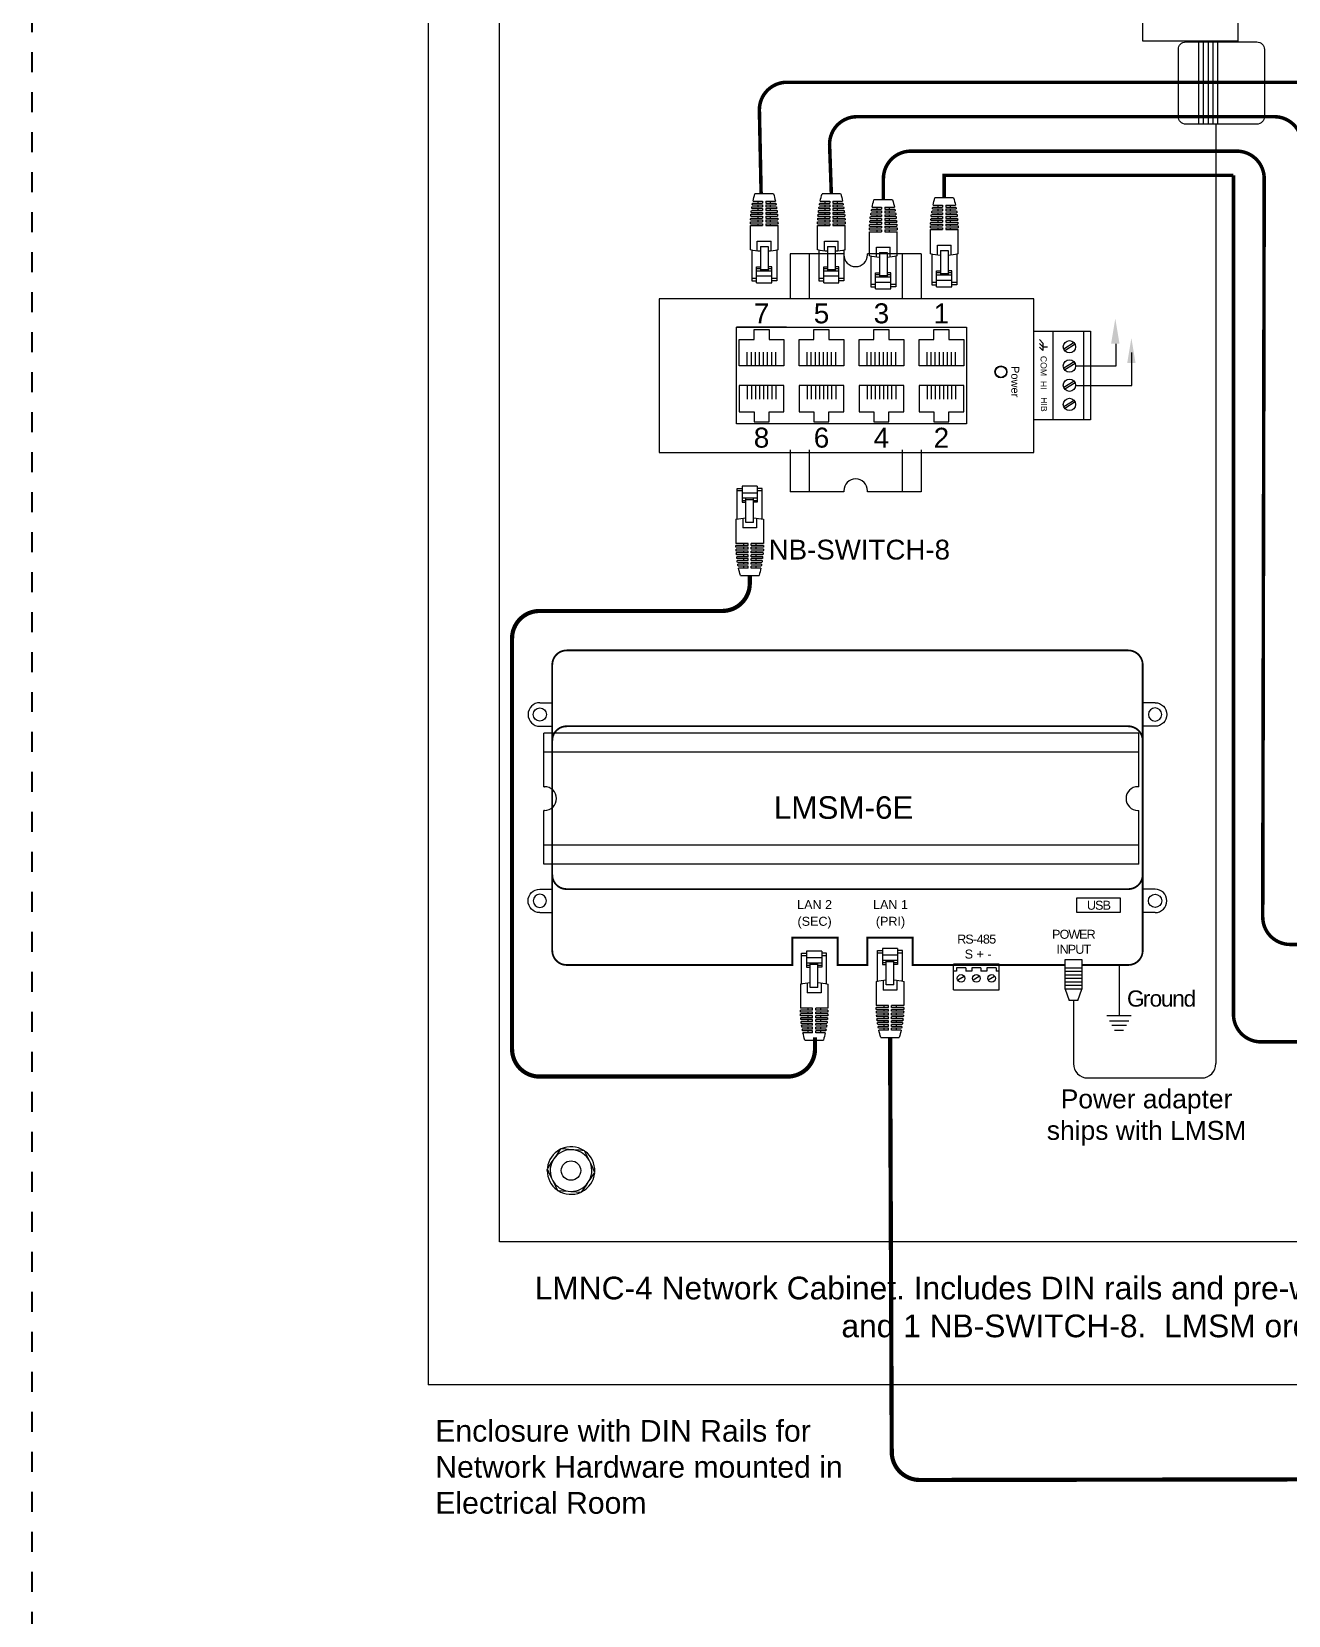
# Model space of a CAD drawing. Header units: inches. Extents: x -60 to 2005, y -577 to 104.
# Drawn here: x 688.56 to 704.28, y -146.76 to -126.96 of the extents above; entities that cross this region are included whole.
import ezdxf

# ---------------------------------------------------------------- set-up
doc = ezdxf.new("R2010")
doc.units = ezdxf.units.IN
doc.header["$MEASUREMENT"] = 0
doc.linetypes.add('Demo', pattern=[0.5, 0.25, -0.25])
doc.linetypes.add('SLD-Solid', pattern=[0])
doc.layers.get('0').update_dxf_attribs({"lineweight": 5})
doc.layers.add('PS Borders', color=40, linetype='Demo', lineweight=5, plot=False)
for name, color, linetype, lineweight in [('WATTSTOPPER', 160, 'Continuous', 5), ('WS_DETAIL', 7, 'Continuous', 5), ('WS_LowVoltage', 6, 'Continuous', 5)]:
    doc.layers.add(name, color=color, linetype=linetype, lineweight=lineweight)
doc.styles.add('ARIAL', font='arial.ttf')

# ---------------------------------------------------------------- blocks, each defined once
blk = doc.blocks.new('NB-SWITCH-8-Horz')
at = {"color": 7, "linetype": 'SLD-Solid', "lineweight": 15}
for p, q in [((0, 15.36557478094733), (0, 0)), ((37.47701385723303, 15.36557478094733), (0, 15.36557478094733)), ((37.47701385723303, 0), (37.47701385723303, 15.36557478094733)), ((12.74218473937253, 12.51732209010776), (7.716519488538324, 12.51732209010776)), ((7.989724884501811, 8.672180359760315), (7.989724884501811, 11.29557092488937)), ((7.989724884501811, 11.29557092488937), (9.479437590876842, 11.29557092488937)), ((9.479437590876842, 11.29557092488937), (9.479437590876842, 12.30745062149878)), ((9.479437590876842, 12.30745062149878), (10.97851831269054, 12.30745062149878)), ((10.97851831269054, 12.30745062149878), (10.97851831269054, 11.29557092488937)), ((10.97851831269054, 11.29557092488937), (12.46822822679496, 11.29557092488937)), ((12.46822822679496, 11.29557092488937), (12.46822822679496, 8.672180359760315)), ((13.98604497953056, 8.672180359760315), (13.98604497953056, 11.29557092488937)), ((13.98604497953056, 11.29557092488937), (15.4757576859065, 11.29557092488937)), ((15.4757576859065, 11.29557092488937), (15.4757576859065, 12.30745062149878)), ((15.4757576859065, 12.30745062149878), (16.97483840771929, 12.30745062149878)), ((16.97483840771929, 12.30745062149878), (16.97483840771929, 11.29557092488937)), ((16.97483840771929, 11.29557092488937), (18.46454832182371, 11.29557092488937)), ((18.46454832182371, 11.29557092488937), (18.46454832182371, 8.672180359760315)), ((19.98236786683174, 8.672180359760315), (19.98236786683174, 11.29557092488937)), ((19.98236786683174, 11.29557092488937), (21.47208057320677, 11.29557092488937)), ((21.47208057320677, 11.29557092488937), (21.47208057320677, 12.30745062149878)), ((21.47208057320677, 12.30745062149878), (22.97116129502047, 12.30745062149878)), ((22.97116129502047, 12.30745062149878), (22.97116129502047, 11.29557092488937)), ((22.97116129502047, 11.29557092488937), (24.46087120912398, 11.29557092488937)), ((24.46087120912398, 11.29557092488937), (24.46087120912398, 8.672180359760315)), ((25.97869075408471, 8.672180359760315), (25.97869075408471, 11.29557092488937)), ((25.97869075408471, 11.29557092488937), (27.46840346046065, 11.29557092488937)), ((27.46840346046065, 11.29557092488937), (27.46840346046065, 12.30745062149878)), ((27.46840346046065, 12.30745062149878), (28.96748418227435, 12.30745062149878)), ((28.96748418227435, 12.30745062149878), (28.96748418227435, 11.29557092488937)), ((28.96748418227435, 11.29557092488937), (30.45719409637786, 11.29557092488937)), ((30.45719409637786, 11.29557092488937), (30.45719409637786, 8.672180359760315)), ((37.47701385723303, 3.279239340770346), (37.47701385723303, 12.08633544017721)), ((12.46822822679496, 8.672180359760315), (7.989724884501811, 8.672180359760315)), ((18.46454832182371, 8.672180359760315), (13.98604497953056, 8.672180359760315)), ((24.46087120912398, 8.672180359760315), (19.98236786683174, 8.672180359760315)), ((30.45719409637786, 8.672180359760315), (25.97869075408471, 8.672180359760315)), ((7.989724884501811, 6.693394421186777), (7.989724884501811, 4.070003856057947)), ((12.46822822679496, 6.693394421186777), (7.989724884501811, 6.693394421186777)), ((12.46822822679496, 4.070003856057947), (12.46822822679496, 6.693394421186777)), ((13.98604497953056, 6.693394421186777), (13.98604497953056, 4.070003856057947)), ((18.46454832182371, 6.693394421186777), (13.98604497953056, 6.693394421186777)), ((18.46454832182371, 4.070003856057947), (18.46454832182371, 6.693394421186777)), ((19.98236786683174, 6.693394421186777), (19.98236786683174, 4.070003856057947)), ((24.46087120912398, 6.693394421186777), (19.98236786683174, 6.693394421186777)), ((24.46087120912398, 4.070003856057947), (24.46087120912398, 6.693394421186777)), ((25.97869075408471, 6.693394421186777), (25.97869075408471, 4.070003856057947)), ((30.45719409637786, 6.693394421186777), (25.97869075408471, 6.693394421186777)), ((30.45719409637786, 4.070003856057947), (30.45719409637786, 6.693394421186777)), ((30.73115060895543, 7.682787390473659), (30.73115060895543, 2.848252690839554)), ((7.989724884501811, 4.070003856057947), (9.479437590876842, 4.070003856057947)), ((9.479437590876842, 4.070003856057947), (9.479437590876842, 3.058124159448535)), ((10.97851831269054, 3.058124159448535), (10.97851831269054, 4.070003856057947)), ((10.97851831269054, 4.070003856057947), (12.46822822679496, 4.070003856057947)), ((13.98604497953056, 4.070003856057947), (15.4757576859065, 4.070003856057947)), ((15.4757576859065, 4.070003856057947), (15.4757576859065, 3.058124159448535)), ((16.97483840771929, 3.058124159448535), (16.97483840771929, 4.070003856057947)), ((16.97483840771929, 4.070003856057947), (18.46454832182371, 4.070003856057947)), ((19.98236786683174, 4.070003856057947), (21.47208057320677, 4.070003856057947)), ((21.47208057320677, 4.070003856057947), (21.47208057320677, 3.058124159448535)), ((22.97116129502047, 3.058124159448535), (22.97116129502047, 4.070003856057947)), ((22.97116129502047, 4.070003856057947), (24.46087120912398, 4.070003856057947)), ((25.97869075408471, 4.070003856057947), (27.46840346046065, 4.070003856057947)), ((27.46840346046065, 4.070003856057947), (27.46840346046065, 3.058124159448535)), ((28.96748418227435, 3.058124159448535), (28.96748418227435, 4.070003856057947)), ((28.96748418227435, 4.070003856057947), (30.45719409637786, 4.070003856057947)), ((12.74218473937253, 2.848252690839554), (7.716519488538324, 2.848252690839554)), ((12.74218473937253, 2.848252690839554), (7.716519488538324, 2.848252690839554)), ((9.479437590876842, 3.058124159448535), (10.97851831269054, 3.058124159448535)), ((15.4757576859065, 3.058124159448535), (16.97483840771929, 3.058124159448535)), ((21.47208057320677, 3.058124159448535), (22.97116129502047, 3.058124159448535)), ((27.46840346046065, 3.058124159448535), (28.96748418227435, 3.058124159448535)), ((0, 0), (37.47701385723303, 0))]:
    blk.add_line(p, q, dxfattribs=at)
for p, q in [((37.47701385723303, 12.11521756696311), (43.14480369472221, 12.11521756696311)), ((38.35523226339592, 10.93999526487323), (38.01616146250217, 11.27906606576698)), ((39.35856227496333, 12.11521756696311), (39.35856227496333, 3.250357213984898)), ((42.44364783934907, 12.11521756696357), (42.44364783934907, 3.250357213984898)), ((43.14480369472221, 12.11521756696357), (43.14480369472221, 3.250357213984898)), ((8.80399821946412, 8.672180359760315), (8.80399821946412, 10.03975181677208)), ((9.211134886945729, 8.672180359760315), (9.211134886945729, 10.03975181677208)), ((9.618271554426428, 8.672180359760315), (9.618271554426428, 10.03975181677208)), ((10.02540822190804, 8.672180359760315), (10.02540822190804, 10.03975181677208)), ((10.43254488938874, 8.672180359760315), (10.43254488938874, 10.03975181677208)), ((10.83968155687035, 8.672180359760315), (10.83968155687035, 10.03975181677208)), ((11.24681822435105, 8.672180359760315), (11.24681822435105, 10.03975181677208)), ((11.65395489183265, 8.672180359760315), (11.65395489183265, 10.03975181677208)), ((14.80031831449287, 8.672180359760315), (14.80031831449287, 10.03975181677208)), ((15.20745498197448, 8.672180359760315), (15.20745498197448, 10.03975181677208)), ((15.61459164945518, 8.672180359760315), (15.61459164945518, 10.03975181677208)), ((16.02172831693679, 8.672180359760315), (16.02172831693679, 10.03975181677208)), ((16.42886498441749, 8.672180359760315), (16.42886498441749, 10.03975181677208)), ((16.8360016518991, 8.672180359760315), (16.8360016518991, 10.03975181677208)), ((17.2431383193798, 8.672180359760315), (17.2431383193798, 10.03975181677208)), ((17.6502749868614, 8.672180359760315), (17.6502749868614, 10.03975181677208)), ((20.79664120179405, 8.672180359760315), (20.79664120179405, 10.03975181677208)), ((21.20377786927565, 8.672180359760315), (21.20377786927565, 10.03975181677208)), ((21.61091453675635, 8.672180359760315), (21.61091453675635, 10.03975181677208)), ((22.01805120423796, 8.672180359760315), (22.01805120423796, 10.03975181677208)), ((22.42518787171866, 8.672180359760315), (22.42518787171866, 10.03975181677208)), ((22.83232453920027, 8.672180359760315), (22.83232453920027, 10.03975181677208)), ((23.23946120668097, 8.672180359760315), (23.23946120668097, 10.03975181677208)), ((23.64659787416258, 8.672180359760315), (23.64659787416258, 10.03975181677208)), ((26.79296408904702, 8.672180359760315), (26.79296408904702, 10.03975181677208)), ((27.20010075652863, 8.672180359760315), (27.20010075652863, 10.03975181677208)), ((27.60723742400933, 8.672180359760315), (27.60723742400933, 10.03975181677208)), ((28.01437409149094, 8.672180359760315), (28.01437409149094, 10.03975181677208)), ((28.42151075897164, 8.672180359760315), (28.42151075897164, 10.03975181677208)), ((28.82864742645324, 8.672180359760315), (28.82864742645324, 10.03975181677208)), ((29.23578409393394, 8.672180359760315), (29.23578409393394, 10.03975181677208)), ((29.64292076141555, 8.672180359760315), (29.64292076141555, 10.03975181677208)), ((38.35523226339592, 10.57046504343589), (38.01616146250217, 10.90953584432964)), ((38.35523226339592, 10.20093482199832), (38.01616146250217, 10.54000562289207)), ((38.35523226339592, 10.93999526487323), (38.35523226339592, 10.20093482199832)), ((38.35523226339592, 10.57046504343589), (38.81592207404537, 10.57046504343589)), ((41.48550615024669, 10.98133103927603), (40.45240801615819, 10.34359325212858)), ((41.58594534384974, 10.82808346275192), (40.55089911781761, 10.1771356919478)), ((41.48550615024669, 9.056212603968106), (40.45240801615819, 8.418474816821117)), ((41.58594534384974, 8.902965027443997), (40.55089911781761, 8.252017256640102)), ((8.80399821946412, 6.693394421187003), (8.803998219464118, 5.32582296417524)), ((9.211134886945729, 6.693394421187003), (9.211134886945727, 5.32582296417524)), ((9.618271554426428, 6.693394421187003), (9.618271554426427, 5.32582296417524)), ((10.02540822190804, 6.693394421187003), (10.02540822190804, 5.32582296417524)), ((10.43254488938874, 6.693394421187003), (10.43254488938874, 5.32582296417524)), ((10.83968155687035, 6.693394421187003), (10.83968155687034, 5.32582296417524)), ((11.24681822435105, 6.693394421187003), (11.24681822435104, 5.32582296417524)), ((11.65395489183265, 6.693394421187003), (11.65395489183265, 5.32582296417524)), ((14.80031831449287, 6.693394421187001), (14.80031831449287, 5.325822964175238)), ((15.20745498197448, 6.693394421187001), (15.20745498197448, 5.325822964175238)), ((15.61459164945518, 6.693394421187001), (15.61459164945518, 5.325822964175238)), ((16.02172831693679, 6.693394421187), (16.02172831693679, 5.325822964175236)), ((16.42886498441749, 6.693394421187), (16.42886498441749, 5.325822964175236)), ((16.8360016518991, 6.693394421187), (16.8360016518991, 5.325822964175236)), ((17.2431383193798, 6.693394421187), (17.2431383193798, 5.325822964175236)), ((17.6502749868614, 6.693394421187), (17.6502749868614, 5.325822964175236)), ((20.79664120179405, 6.693394421186998), (20.79664120179405, 5.325822964175234)), ((21.20377786927565, 6.693394421186998), (21.20377786927565, 5.325822964175234)), ((21.61091453675635, 6.693394421186998), (21.61091453675635, 5.325822964175234)), ((22.01805120423796, 6.693394421186998), (22.01805120423796, 5.325822964175234)), ((22.42518787171866, 6.693394421186998), (22.42518787171866, 5.325822964175234)), ((22.83232453920027, 6.693394421186998), (22.83232453920027, 5.325822964175234)), ((23.23946120668097, 6.693394421186996), (23.23946120668097, 5.325822964175233)), ((23.64659787416258, 6.693394421186996), (23.64659787416258, 5.325822964175233)), ((26.79296408904702, 6.693394421186994), (26.79296408904702, 5.325822964175231)), ((27.20010075652863, 6.693394421186994), (27.20010075652863, 5.325822964175231)), ((27.60723742400933, 6.693394421186994), (27.60723742400933, 5.325822964175231)), ((28.01437409149094, 6.693394421186994), (28.01437409149094, 5.325822964175231)), ((28.42151075897164, 6.693394421186994), (28.42151075897164, 5.325822964175231)), ((28.82864742645324, 6.693394421186994), (28.82864742645324, 5.325822964175231)), ((29.23578409393394, 6.693394421186994), (29.23578409393394, 5.325822964175231)), ((29.64292076141555, 6.693394421186994), (29.64292076141555, 5.325822964175231)), ((41.48550615024669, 7.131094168660638), (40.45240801615819, 6.493356381513422)), ((41.58594534384974, 6.977846592136302), (40.55089911781761, 6.326898821332634)), ((41.48550615024669, 5.205975733352943), (40.45240801615819, 4.568237946205954)), ((41.58594534384974, 5.052728156828834), (40.55089911781761, 4.401780386025166)), ((37.47701385723303, 3.279239340770346), (43.14480369472221, 3.279239340770346))]:
    blk.add_line(p, q)
blk.add_lwpolyline([(7.716519488538324, 12.51732209010776), (30.73115060895543, 12.51732209010776), (30.73115060895543, 2.848252690839554), (7.716519488538324, 2.848252690839555)], close=True)
for centre in [(41.02574745624406, 10.57046504343589), (41.02574745624406, 8.645346608128193), (41.02574745624406, 6.720228172820498), (41.02574745624406, 4.79510973751303)]:
    blk.add_circle(centre, 0.6165946182449321)
for radius in [0.5996321904419217, 0.5527859255636302]:
    blk.add_circle((34.17903688372644, 8.057556077315894), radius, dxfattribs=at)
at = {"attachment_point": 5, "style": 'ARIAL'}
for s, width, insert, char_height in [('7', 1.060927694406548, (10.22935211395544, 13.89839206847742), 2), ('5', 1.060927694406548, (16.22567220898464, 13.89839206847742), 2), ('3', 1.060927694406548, (22.22199509628536, 13.89839206847742), 2), ('1', 1.060927694406548, (28.21831798353878, 13.89839206847742), 2), ('8', 1.060927694406548, (10.22935211395544, 1.467182712469899), 2), ('6', 1.060927694406548, (16.22567220898463, 1.467182712469899), 2), ('4', 1.060927694406548, (22.22199509628535, 1.467182712469892), 2), ('2', 1.060927694406548, (28.21831798353878, 1.467182712469892), 2), ('NB-SWITCH-8', 11.7812551159618, (20.00956435967144, -9.734554067307034), 1.980999992593341)]:
    blk.add_mtext_dynamic_manual_height_columns(s, width=width, gutter_width=1, heights=[0], dxfattribs=dict(at, insert=insert, char_height=char_height))
at = {"rotation": 270, "style": 'ARIAL'}
for s, width, heights, insert, char_height, attachment_point in [('COM', 1.977174283765348, [0], (38.44109027311606, 8.645346608128193), 0.6190624976854191, 5), ('\\pi-2.1321;Power', 0.9353333333333332, [0], (36.0044614097369, 6.513402174356543), 0.7923999970373364, 1), ('HI', 1.516321964529332, [0.8272851296043657], (38.44109027311606, 6.720228172820498), 0.6190624976854191, 5), ('HIB', 1.516321964529332, [0.8272851296043657], (38.48402088863895, 4.79510973751303), 0.6190624976854191, 5)]:
    blk.add_mtext_dynamic_manual_height_columns(s, width=width, gutter_width=1, heights=heights, dxfattribs=dict(at, insert=insert, char_height=char_height, attachment_point=attachment_point))
blk = doc.blocks.new('*U243')
at = {"color": 7, "linetype": 'SLD-Solid', "lineweight": 15}
for p, q in [((-76.15328726580492, 190.383226541267), (-76.15328726580492, -1.591615728102624e-12)), ((-69.01391571204158, 14.27874310752554), (-69.01391571204158, 176.1044834337868)), ((-4.683634609073579, 134.3831261327607), (-4.683634609073579, 136.1917674103872)), ((4.835526299184039, 136.1917674103872), (4.835526299184039, 134.3831261327607)), ((-4.112485136045962, 134.3831261327607), (-4.683634609073579, 134.3831261327607)), ((4.264376826156422, 134.3831261327607), (-4.112485136045962, 134.3831261327607)), ((4.835526299184039, 134.3831261327607), (4.264376826156422, 134.3831261327607)), ((-39.96167821444078, 113.0876361410942), (-39.96167821444078, 108.6060789154287)), ((-34.59309612981315, 113.0876361410942), (-39.96167821444078, 113.0876361410942)), ((-38.05045507345358, 113.0876361410942), (-38.05045507345358, 108.6060789154287)), ((-34.59309612981315, 113.0876361410942), (-34.59309612981315, 113.0126822446171)), ((-26.84472538879572, 113.0876361410942), (-32.21330747342154, 113.0876361410942)), ((-32.21330747342154, 113.0126822446171), (-32.21330747342154, 113.0876361410942)), ((-28.75594852973563, 113.0876361410942), (-28.75594852973563, 108.6060789154287)), ((-26.84472538879572, 113.0876361410942), (-26.84472538879572, 108.6060789154287)), ((-39.96167821444078, 93.50589735357994), (-39.96167821444078, 89.28973352151525)), ((-38.05045507345358, 93.50589735357994), (-38.05045507345358, 89.28973352151525)), ((-28.75594852973563, 93.50589735357994), (-28.75594852973563, 89.28973352151525)), ((-26.84472538879572, 93.50589735357994), (-26.84472538879572, 89.28973352151525)), ((-39.96167821444078, 93.24050413448117), (-39.96167821444078, 89.28973352151525)), ((-38.05045507345358, 93.24050413448117), (-38.05045507345358, 89.28973352151525)), ((-28.75594852973563, 93.2405041344814), (-28.75594852973563, 89.28973352151525)), ((-26.84472538879572, 93.2405041344814), (-26.84472538879572, 89.28973352151525)), ((-34.59309612981315, 89.28973352151525), (-39.96167821444078, 89.28973352151525)), ((-34.59309612981315, 89.40516254999716), (-34.59309612981315, 89.28973352151525)), ((-32.21330747342154, 89.28973352151525), (-32.21330747342154, 89.40516254999716)), ((-26.84472538879572, 89.28973352151525), (-32.21330747342154, 89.28973352151525)), ((-5.095605653554685, 65.1795828006891), (-64.59036394768964, 65.1795828006891)), ((-64.59036394768964, 59.81099792383702), (-64.59036394768964, 65.17958000846397)), ((-5.095605653554685, 64.23740895732044), (-5.095605653554685, 65.1795828006891)), ((-5.095605653554685, 59.81099792383702), (-5.095605653554685, 65.17958000846397)), ((-5.095605653554685, 63.26835965974874), (-5.095605653554685, 64.23740895732044)), ((-5.095605653554685, 63.26835965974874), (-64.59036394768964, 63.26835965974874)), ((-5.095605653554685, 62.71434276523564), (-5.095605653554685, 63.26835965974874)), ((-64.59036394768964, 59.81099792383702), (-64.51541005121226, 59.81099792383702)), ((-5.095605653554685, 59.81099792383702), (-5.170559550032067, 59.81099792383702)), ((-64.59036394768964, 52.06262718281891), (-64.59036394768964, 57.43120926744609)), ((-64.51541005121226, 57.43120926744609), (-64.59036394768964, 57.43120926744609)), ((-5.170559550032067, 57.43120926744609), (-5.095605653554685, 57.43120926744609)), ((-5.095605653554685, 52.06262718281891), (-5.095605653554685, 57.43120926744609)), ((-5.095605653554685, 53.97385032375928), (-64.59036394768964, 53.97385032375928)), ((-5.095605653554685, 53.97385032375928), (-5.095605653554685, 54.52786442604747)), ((-5.095605653554685, 53.00480102623442), (-5.095605653554685, 53.97385032375928)), ((-5.095605653554685, 52.06262718281891), (-5.095605653554685, 53.00480102623442)), ((-5.095605653554685, 52.06262718281891), (-64.59036394768964, 52.06262718281891)), ((-61.57979372291493, 23.48187031485827), (-61.85873999512705, 23.50275079754761)), ((-59.937886366763, 22.18967614104872), (-60.05861788747325, 22.4420122233148)), ((-64.25433839921197, 21.4181146612425), (-64.25133951738871, 21.53755057565172)), ((-63.81120753438199, 20.64655318148311), (-63.69047601367174, 20.39421709916996)), ((-62.16930017818277, 19.35436459216976), (-61.89035390597064, 19.33347852493739)), ((69.01391571204158, 14.27874310752554), (-69.01391571204158, 14.27874310752554)), ((76.15328726580492, -1.591615728102624e-12), (-76.15328726580492, 1.591615728102624e-12))]:
    blk.add_line(p, q, dxfattribs=at)
at = {"color": 7, "linetype": 'SLD-Solid', "lineweight": 15, "flags": 128}
for points in [[(-63.59556168249901, 22.59458103528709), (-63.78287173083618, 22.32056588533328), (-64.27070659790343, 21.60693252730539)], [(-62.92041118255247, 23.58222954322173), (-63.091001208129, 23.33268571594317), (-63.34007593658635, 22.9683243639663), (-63.59556168249901, 22.59458103528709)], [(-61.85873999512705, 23.50275079754761), (-62.39086561062095, 23.54259069157729), (-62.92041118255247, 23.58222954322173)], [(-60.51811695099377, 23.40239156918392), (-61.03973251879734, 23.44143846275892), (-61.57979372291493, 23.48187031485827)], [(-60.05861788747325, 22.4420122233148), (-60.28892866247907, 22.92336905882917), (-60.51811695099377, 23.40239156918392)], [(-59.47838730319609, 21.2293023796758), (-59.70414670263426, 21.70114879474318), (-59.937886366763, 22.18967614104872)], [(-64.27070659790343, 21.60693252730539), (-64.04494719851073, 21.13508611223847), (-63.81120753438199, 20.64655318148311)], [(-60.15353221864598, 20.24164828724474), (-59.90125198148462, 20.6107006275729), (-59.64897174427597, 20.97975855239724), (-59.47838730319609, 21.2293023796758)], [(-63.69047601367174, 20.39421709916996), (-63.46016523861954, 19.91286584819886), (-63.23097136560818, 19.43384333784411)], [(-63.23097136560818, 19.43384333784411), (-62.70936138234765, 19.39479085972607), (-62.16930017818277, 19.35436459216976)], [(-61.89035390597064, 19.33347852493739), (-61.35822829047675, 19.29364421545074), (-60.82868271859252, 19.25399977926304)], [(-60.82868271859252, 19.25399977926304), (-60.34084226702953, 19.96763872183442), (-60.15353221864598, 20.24164828724474)]]:
    blk.add_lwpolyline(points, dxfattribs=at)
at = {"color": 7, "linetype": 'SLD-Solid', "lineweight": 15}
blk.add_circle((-61.87454665124869, 21.41811534032581), 0.9709544243730777, dxfattribs=at)
for centre, radius, start, end in [((-33.40320165812818, 113.0126819705665), 1.189895127908171, 180, 0), ((-33.40320165812818, 89.40516263286827), 1.189895127908171, 0, 180), ((-64.5154097771615, 58.62110345215137), 1.189895127908171, 270, 90), ((-5.170559824082829, 58.62110345215137), 1.189895127908171, 90, 270), ((-61.87454665124869, 21.41811534032581), 2.379790255816337, 57.35561865742348, 114.2505009443673), ((-61.87454665124869, 21.41811534032581), 2.379790255816335, 117.9069669166068, 173.3419977083929), ((-61.87454665124869, 21.41811534032581), 2.084696264095133, 145.6439301386904, 201.7222840759048), ((-61.87454665124869, 21.41811534032581), 2.084696264095133, 89.5655762015962, 145.6439301386904), ((-61.87454665124869, 21.41811534032581), 2.084696264095132, 29.41611708689492, 81.87174319059355), ((-61.87454665124869, 21.41811534032581), 2.379790255816323, 357.4795308965033, 53.48601328100908), ((-61.87454665124869, 21.41811534032581), 2.084696264095124, 325.6439301386903, 21.72228407590473), ((-61.87454665124869, 21.41811534032581), 2.379790255816333, 180, 234.3722309897225), ((-61.87454665124869, 21.41811534032581), 2.379790255816326, 297.5976651353095, 354.1111665370927), ((-61.87454665124869, 21.41811534032581), 2.084696264095131, 209.416117086895, 261.8717431905936), ((-61.87454665124869, 21.41811534032581), 2.37979025581633, 237.5484049351009, 293.6201484141047), ((-61.87454665124869, 21.41811534032581), 2.084696264095132, 269.5655762015962, 325.6439301386903)]:
    blk.add_arc(centre, radius, start, end, dxfattribs=at)
blk.add_blockref('NB-SWITCH-8-Horz', (-53.04664695558949, 93.24050413448116))
at = {"insert": (0, 10.80400586548842), "char_height": 2.271580018588998, "width": 131.8806916708008, "attachment_point": 2, "style": 'ARIAL'}
blk.add_mtext('LMNC-4 Network Cabinet. Includes DIN rails and pre-wired Power Supply to 4 NB-ROUTERs and 1 NB-SWITCH-8.  LMSM ordered separately.', dxfattribs=at)
blk = doc.blocks.new('A$C756910A1')
at = {"layer": 'WS_DETAIL'}
for p, q in [((0.1502355164945186, 6.597127019628033), (0.1502355164945186, 10.17284573411285)), ((0.1502355164945186, 10.17284573411285), (0.725468666911155, 10.17284573411285)), ((0.725468666911155, 9.924815362676668), (0.1502355164945186, 9.924815362676668)), ((0.725468666911155, 10.42537585766053), (0.725468666911155, 8.556956961277706)), ((0.725468666911155, 10.42537585766053), (2.506894660563006, 10.42537585766053)), ((2.506894660563063, 9.659063592378288), (0.7254686669112118, 9.659063592378288)), ((2.506894660563006, 10.42537585766053), (2.506894660563177, 8.556956961277706)), ((3.082127810979699, 10.17284573411285), (2.506894660563063, 10.17284573411285)), ((3.082127810979699, 9.924815362676668), (2.506894660563063, 9.924815362676668)), ((3.082127810979927, 6.597127019628033), (3.082127810979699, 10.17284573411285)), ((2.50689466056312, 9.057957948058288), (0.7254686669112118, 9.057957948058288)), ((0.7254686669112118, 8.735258730937062), (1.168555581693539, 8.735258730937062)), ((0.725468666911155, 8.556956961277706), (1.168555581693596, 8.556956961277706)), ((1.168555581693596, 6.169918262987323), (1.168555581693539, 9.057957948058288)), ((1.168555581693596, 8.848221287137449), (2.063807745780679, 8.848221287137449)), ((2.063807745780906, 6.169918262987323), (2.063807745780679, 9.057957948058288)), ((2.063807745780679, 8.735258730937062), (2.50689466056312, 8.735258730937062)), ((2.506894660563177, 8.556956961277706), (2.063807745780736, 8.556956961277706)), ((-6.402811436601041e-08, 6.564808555890693), (-6.402811436601041e-08, 3.726134365787232)), ((0.8080907998544546, 6.700560145413647), (0.8080907998544546, 5.545980966034392)), ((1.168555581693539, 6.169918262987323), (2.063807745780906, 6.169918262987323)), ((2.42427252761965, 6.700560145413647), (2.424272527619593, 5.545980966034392)), ((3.232363391502219, 6.564808555890693), (3.232363391502219, 3.726134365787232)), ((-6.402811436601041e-08, 3.726134365787232), (1.427763863659294, 3.726134365787232)), ((0.8080907998544546, 5.545980966034392), (2.424272527619593, 5.545980966034392)), ((0.8902139495456538, 3.726134365787232), (0.8902139495456538, 3.50558276794095)), ((1.427763863659294, 3.50558276794095), (1.427763863659237, 3.726134365787232)), ((1.804599463815038, 3.726134365787232), (3.232363391502219, 3.726134365787232)), ((1.804599463814753, 3.50558276794095), (1.804599463814753, 3.726134365787232)), ((2.34214937792845, 3.726134365787232), (2.34214937792845, 3.50558276794095)), ((0.001803363048139772, 3.50558276794095), (1.427763863659294, 3.50558276794095)), ((0.007215091914673621, 3.285031170094669), (1.427763863659294, 3.285031170094669)), ((0.01623947130153169, 3.064479572248388), (1.427763863659294, 3.064479572248388)), ((0.02888376853442765, 2.843927974402106), (1.427763863659294, 2.843927974402106)), ((0.04515819889135742, 2.623376376555825), (1.427763863659294, 2.623376376555825)), ((0.06507596708863161, 2.402824778709544), (1.427763863659294, 2.402824778709544)), ((0.08865332129224157, 2.182273180863262), (1.427763863659294, 2.182273180863433)), ((0.1159096201752448, 1.961721583016981), (1.427763863659294, 1.961721583017152)), ((0.8902139495456538, 3.285031170094669), (0.8902139495456538, 3.064479572248388)), ((0.8902139495456538, 2.843927974402106), (0.8902139495456538, 2.623376376555825)), ((0.8902139495457106, 2.402824778709544), (0.8902139495457106, 2.182273180863262)), ((0.8902139495457106, 1.961721583017152), (0.8902139495457106, 1.74116998517087)), ((1.427763863659294, 3.064479572248388), (1.427763863659294, 3.285031170094669)), ((1.427763863659294, 2.623376376555825), (1.427763863659294, 2.843927974402106)), ((1.427763863659294, 2.182273180863262), (1.427763863659294, 2.402824778709544)), ((1.427763863659237, 1.74116998517087), (1.427763863659294, 1.961721583017152)), ((1.804599463814981, 3.50558276794095), (3.230559964426021, 3.50558276794095)), ((1.804599463814981, 3.285031170094669), (3.225148235559374, 3.285031170094669)), ((1.804599463814753, 3.064479572248388), (1.804599463814753, 3.285031170094669)), ((1.804599463814981, 3.064479572248388), (3.216123856172572, 3.064479572248388)), ((1.804599463814981, 2.843927974402106), (3.203479558939677, 2.843927974402106)), ((1.804599463814753, 2.623376376555825), (1.804599463814753, 2.843927974402106)), ((1.804599463814924, 2.623376376555825), (3.187205128582747, 2.623376376555825)), ((1.804599463814867, 2.402824778709544), (3.167287360385473, 2.402824778709544)), ((1.804599463814753, 2.182273180863262), (1.804599463814753, 2.402824778709544)), ((1.804599463814867, 2.182273180863433), (3.143710006181806, 2.182273180863433)), ((1.804599463814867, 1.961721583017152), (3.116453707298803, 1.961721583017152)), ((1.804599463814753, 1.74116998517087), (1.804599463814753, 1.961721583017152)), ((2.34214937792845, 3.285031170094669), (2.34214937792845, 3.064479572248388)), ((2.34214937792845, 2.843927974402106), (2.34214937792845, 2.623376376555825)), ((2.34214937792845, 2.402824778709544), (2.34214937792845, 2.182273180863433)), ((2.34214937792845, 1.961721583017152), (2.34214937792845, 1.74116998517087)), ((0.1468674136732773, 1.74116998517087), (1.427763863659294, 1.74116998517087)), ((0.1815525382387762, 1.520618387324589), (1.427763863659294, 1.520618387324589)), ((0.2199942275513251, 1.300066789478308), (1.427763863659237, 1.300066789478308)), ((0.2622252398203102, 1.079515191632026), (1.427763863659294, 1.079515191632026)), ((0.3082820030148525, 0.8589635937857452), (1.427763863659294, 0.8589635937857452)), ((0.8902139495457106, 1.520618387324589), (0.8902139495457106, 1.300066789478308)), ((0.8902139495457106, 1.079515191632026), (0.8902139495457106, 0.8589635937857452)), ((1.427763863659294, 1.300066789478308), (1.427763863659237, 1.520618387324589)), ((1.427763863659294, 0.8589635937857452), (1.427763863659294, 1.079515191632026)), ((1.80459946381481, 1.74116998517087), (3.085495913800827, 1.74116998517087)), ((1.80459946381481, 1.520618387324589), (3.050810789235328, 1.520618387324589)), ((1.804599463814753, 1.300066789478308), (1.804599463814753, 1.520618387324589)), ((1.804599463814753, 1.300066789478308), (3.012369099922722, 1.300066789478308)), ((1.804599463814753, 1.079515191632026), (2.970138087653794, 1.079515191632026)), ((1.804599463814753, 0.8589635937857452), (1.804599463814753, 1.079515191632026)), ((1.804599463814753, 0.8589635937857452), (2.924081324459308, 0.8589635937857452)), ((2.34214937792845, 1.520618387324589), (2.342149377928394, 1.300066789478308)), ((2.34214937792845, 1.079515191632026), (2.342149377928394, 0.8589635937857452)), ((2.691792117421215, -1.891327769953932e-07), (0.524929496546207, -1.891327769953932e-07))]:
    blk.add_line(p, q, dxfattribs=at)
for centre, radius, start, end in [((1.61618166373708, -0.5828206012761257), 7.328072457716479, 93.50202068223433, 102.7411415662108), ((1.61618166373708, -0.5828206012761257), 7.328072457716479, 77.25885843378917, 86.49797931776406), ((13.48717119514313, 3.726134365787232), 13.48717125917128, 180.9369821694481, 181.8742150375743), ((13.48717119514313, 3.726134365787232), 13.48717125917128, 182.8119499073921, 183.7504392946456), ((13.48717119514313, 3.726134365787232), 13.48717125917128, 184.6899375443662, 185.6307014597895), ((13.48717119514313, 3.726134365787232), 13.48717125917128, 186.5729909480418, 187.5170696871769), ((-10.25480786766903, 3.726134365787232), 13.48717125917128, 352.4829303128231, 353.4270090519582), ((-10.25480786766903, 3.726134365787232), 13.48717125917128, 354.3692985402105, 355.3100624556338), ((-10.25480786766903, 3.726134365787232), 13.48717125917128, 356.2495607053528, 357.1880500926079), ((-10.25480786766903, 3.726134365787232), 13.48717125917128, 358.1257849624257, 359.0630178305502), ((13.48717119514313, 3.726134365787232), 13.48717125917128, 188.4632058194769, 189.4116726762505), ((13.48717119514313, 3.726134365787232), 13.48717125917128, 190.3627495398733, 191.316722449262), ((13.48717119514313, 3.726134365787232), 13.48717125917128, 192.2738850556991, 196.037861357714), ((-10.25480786766903, 3.726134365787232), 13.48717125917128, 343.9621386422843, 347.7261149443008), ((-10.25480786766903, 3.726134365787232), 13.48717125917128, 348.683277550738, 349.6372504601267), ((-10.25480786766903, 3.726134365787232), 13.48717125917128, 350.5883273237479, 351.5367941805232)]:
    blk.add_arc(centre, radius, start, end, dxfattribs=at)
blk = doc.blocks.new('A$C6FC61A6A')
for p, q in [((1.291248405530951, 2.45035629230324), (0, 2.45035629230324)), ((1.291248405530951, 0), (0, 0))]:
    blk.add_line(p, q)
blk.add_circle((1.291248405530951, 1.22517814615162), 0.6914135041754434)
blk.add_arc((1.291248405530951, 1.22517814615162), 1.22517814615162, 270, 90)

msp = doc.modelspace()

# ---------------------------------------------------------------- linework, layer by layer
for p, q in [((703.1579793689116, -128.1142443166842), (703.1579793689116, -127.0865356158248)), ((703.2173071236002, -128.1142443166842), (703.2173071236002, -127.0865356158248)), ((703.2766348782889, -128.1142443166842), (703.2766348782889, -127.0865356158248)), ((703.3359626329775, -128.1142443166842), (703.3359626329775, -127.0865356158248)), ((703.3952903876661, -128.1142443166842), (703.3952903876661, -127.0865356158248)), ((703.3710170505905, -128.1164585336957), (703.3710170505905, -139.8584556668875)), ((700.6612665083877, -138.6150369977116), (700.0898091845688, -138.6150369977117)), ((700.0898091845689, -138.9380246356109), (700.0898091845688, -138.6150369977117)), ((700.1276402465287, -138.704761904877), (700.0898091845688, -138.704761904877)), ((700.1276402465287, -138.6596385596648), (700.1276402465287, -138.704761904877)), ((700.2424638972152, -138.6596385596648), (700.1276402465287, -138.6596385596648)), ((700.2217717984497, -138.7714466394414), (700.1435886181476, -138.8170261118703)), ((700.2424638972152, -138.6596385596648), (700.2424638972152, -138.704761904877)), ((700.3181260211351, -138.704761904877), (700.2424638972152, -138.704761904877)), ((700.318126021135, -138.6596385596648), (700.3181260211351, -138.704761904877)), ((700.4329496718215, -138.6596385596648), (700.318126021135, -138.6596385596648)), ((700.412257573056, -138.7714466394414), (700.3340743927539, -138.8170261118703)), ((700.4329496718215, -138.6596385596648), (700.4329496718215, -138.7047619048769)), ((700.5086117957413, -138.7047619048769), (700.4329496718215, -138.7047619048769)), ((700.5086117957412, -138.6596385596647), (700.5086117957413, -138.7047619048769)), ((700.6234354464278, -138.6596385596647), (700.5086117957412, -138.6596385596647)), ((700.6027433476622, -138.7714466394414), (700.5245601673603, -138.8170261118703)), ((700.6234354464278, -138.6596385596647), (700.6234354464278, -138.7047619048769)), ((700.6612665083876, -138.7047619048769), (700.6234354464278, -138.7047619048769)), ((700.6612665083876, -138.9380246356109), (700.6612665083877, -138.6150369977117)), ((701.6926776793656, -138.6658311470998), (701.485911323632, -138.6658311470998)), ((701.6926776793656, -138.7093223217769), (701.485911323632, -138.7093223217769)), ((701.6926776793656, -138.7528134964539), (701.485911323632, -138.7528134964539)), ((702.1598735311188, -138.6324595792925), (702.1598735311188, -139.2588610996202)), ((700.0898091845689, -138.9380246356109), (700.6612665083876, -138.9380246356108)), ((701.6926776793656, -138.7963046711309), (701.485911323632, -138.7963046711309)), ((701.6926776793656, -138.8397958458079), (701.485911323632, -138.8397958458079)), ((701.6926776793656, -138.8832870204849), (701.485911323632, -138.8832870204849)), ((701.485911323632, -138.9267781951619), (701.5348741107794, -139.0702936506917)), ((701.6437148922182, -139.0702936506917), (701.6926776793656, -138.9267781951619)), ((701.6437148922182, -139.0702936506917), (701.5348741107794, -139.0702936506917)), ((701.5892945014988, -139.0702936506917), (701.5892945014988, -139.8584556668875)), ((702.0066464192033, -139.2588610996202), (702.3131006430343, -139.2588610996202)), ((702.039694763531, -139.3229457625411), (702.2800522987066, -139.3229457625411)), ((702.0684474464657, -139.3787006280699), (702.2512996157719, -139.3787006280699)), ((702.1029969854216, -139.4426544817721), (702.216750076816, -139.4426544817721)), ((701.7692225014988, -140.0383836668875), (703.1881880805012, -140.0383836668875))]:
    msp.add_line(p, q)
msp.add_lwpolyline([(702.9009382303714, -128.0199636796571), (702.9009382303714, -127.1808162528519, -0.414213562373095), (702.9952188673985, -127.0865356158248), (703.8818640316576, -127.0865356158248, -0.414213562373095), (703.9761446686848, -127.1808162528519), (703.9761446686848, -128.0199636796571, -0.4142135623730966), (703.8818640316576, -128.1142443166842), (702.9952188673985, -128.1142443166842, -0.414213562373095)], format="xyb", close=True)
at = {"const_width": 0.022491}
for points in [[(698.1621964832935, -134.6930449675845), (695.2534262804711, -134.6930449675845, 0.414213562373095), (695.0734982804712, -134.8729729675845), (695.0734982804712, -138.4457457091471, 0.414213562373095), (695.2534262804711, -138.6256737091471), (696.9594226564755, -138.6256737091471)], [(701.6926776793656, -138.6256737091471), (702.2751855282136, -138.6256737091471, 0.414213562373095), (702.4551135282136, -138.4457457091471), (702.4551135282136, -134.8729729675845, 0.414213562373095), (702.2751855282136, -134.6930449675845), (698.1621964832935, -134.6930449675845)], [(702.4551135282136, -135.8214008197324), (702.4551135282136, -135.8214008197324, 0.4142135623730951), (702.2751855282136, -135.6414728197325), (695.2534262804711, -135.6414728197325, 0.4142135623730951), (695.0734982804712, -135.8214008197324), (695.0734982804712, -135.8214008197324)], [(702.4551135282136, -137.4973178569991), (702.4551135282136, -137.4973178569991, -0.4142135623730951), (702.2751855282136, -137.6772458569991), (695.2534262804711, -137.6772458569991, -0.4142135623730951), (695.0734982804712, -137.4973178569991), (695.0734982804712, -137.4973178569991)]]:
    msp.add_lwpolyline(points, format="xyb", dxfattribs=at)
for points in [[(701.6328901524455, -137.7843786942879), (702.1734749643704, -137.7843786942879), (702.1734749643704, -137.9710460134508), (701.6328901524455, -137.9710460134508)], [(701.485911323632, -138.5589596313142), (701.6926776793656, -138.5589596313142), (701.6926776793656, -138.9267781951619), (701.485911323632, -138.9267781951619)]]:
    msp.add_lwpolyline(points, close=True)
for points in [[(696.9594226564755, -138.6256737091471), (698.0750994019438, -138.6256737091471), (698.0750994019438, -138.2842173211584), (698.641762036282, -138.2842173211584), (698.641762036282, -138.6256737091471), (699.0125994019438, -138.6256737091471), (699.0125994019438, -138.2842173211584), (699.5796322903235, -138.2842173211584), (699.5796322903235, -138.6256737091471), (700.6612665083877, -138.6256737091471)], [(700.6612665083877, -138.6256737091471), (701.485911323632, -138.6256737091471)]]:
    msp.add_lwpolyline(points, dxfattribs=at)
for centre in [(700.185052071872, -138.7942363756559), (700.3755378464783, -138.7942363756559), (700.5660236210846, -138.7942363756558)]:
    msp.add_circle(centre, 0.04762144365156814)
for centre, start, end in [((701.7692225014988, -139.8584556668875), 180, 270), ((703.1910890505904, -139.8584556668875), 270, 0)]:
    msp.add_arc(centre, 0.179928, start, end)
at = {"layer": 'PS Borders', "lineweight": -3}
msp.add_lwpolyline([(688.5648471135574, -180.1299759270873), (774.0024901626182, -180.1299759270873), (774.0024901626182, -115.2131630984471), (688.5648471135574, -115.2131630984471)], close=True, dxfattribs=at)
at = {"layer": 'WATTSTOPPER'}
for points, const_width in [([(697.6848379858938, -128.9845290037907), (697.6848379858938, -128.9845290037907), (697.6629811227153, -127.9340218938543, -0.414213562373095), (698.0067311227153, -127.5902718938543), (704.3873922025158, -127.5902718938543, -0.4142135623730951), (704.7311422025158, -127.9340218938543), (704.7311422025158, -135.9253380029178), (705.7500319557023, -135.9253380029178)], 0.04375), ([(705.7500319557023, -139.5872790086031), (703.9339873546769, -139.5872790086031, -0.4142135623730951), (703.5902373546769, -139.2435290086031), (703.5902373546769, -128.7543695845553)], 0.04375), ([(698.358430719113, -139.5321078510283), (698.358430719113, -139.6774335931783, -0.414213562373095), (698.014680719113, -140.0211835931783), (694.9146240001734, -140.0211835931783, -0.414213562373095), (694.5708740001734, -139.6774335931783), (694.5708740001734, -134.5438518573797, -0.414213562373095), (694.9146240001734, -134.2001018573797), (697.1992709417781, -134.2001018573797, 0.414213562373095), (697.5430209417781, -133.8563518573797), (697.5430209417781, -133.7548066786744)], 0.05247900000000044), ([(699.2969510438439, -139.5321078510283), (699.3179075812186, -144.7143498591504, 0.414213562373095), (699.6679075812186, -145.0643498591504), (714.6690900219, -145.0406147876951, 0.4142135623730878), (715.0128400219, -144.6968647876951), (715.0128400219, -144.748158739707)], 0.05247900000000044)]:
    msp.add_lwpolyline(points, format="xyb", dxfattribs=dict(at, const_width=const_width))
for points in [[(698.562444314234, -128.9845290037907, 0.04375, 0.04375, 0), (698.562444314234, -128.9845290037907, 0.04375, 0.04375, 0), (698.5405874510556, -128.3645505751053, 0.04375, 0.04375, -0.414213562373095), (698.8843374510556, -128.0208005751053, 0.04375, 0.04375, 0), (704.1007417348973, -128.0208005751053, 0.04375, 0.04375, -0.4142135623730951), (704.4444917348973, -128.3645505751053, 0.04375, 0.04375, 0), (704.4444917348973, -136.8075238827347, 0.04375, 0.04375, 0.4142135623730981), (704.7882417348973, -137.1512738827347, 0.04375, 0.04375, 0), (705.7500319557023, -137.1512738827347, 0, 0, 0)], [(699.2134852979616, -129.0605214420086, 0.04375, 0.04375, 0), (699.2134852979616, -129.0605214420086, 0.04375, 0.04375, 0), (699.2134852979616, -128.7950792563562, 0.04375, 0.04375, -0.414213562373095), (699.5572352979616, -128.4513292563562, 0.04375, 0.04375, 0), (703.630990335759, -128.4513292563562, 0.04375, 0.04375, -0.4155211802746862), (703.9747369131818, -128.796613208789, 0.04375, 0.04375, 0), (703.9560198126821, -138.0248292372331, 0.04375, 0.04375, 0.4148077461681773), (704.2997691056274, -138.3692764456689, 0.04375, 0.04375, 0), (705.7500319557023, -138.3692764456689, 0, 0, 0)]]:
    msp.add_lwpolyline(points, format="xyseb", dxfattribs=at)
at = {"layer": 'WATTSTOPPER', "const_width": 0.04375}
msp.add_lwpolyline([(699.9736811659405, -129.0351906292693), (699.9736811659405, -128.7543695845553), (703.5902373546768, -128.7543695845553)], dxfattribs=at)
at = {"layer": 'WS_LowVoltage'}
for p, q in [((702.1224308370081, -131.1364299882461), (702.1224308370081, -130.8584037972458)), ((702.3207970741494, -131.3793777977495), (702.3207970741494, -130.9697001568494)), ((701.6165968976771, -131.1374808866245), (702.1224308370081, -131.1364299882461)), ((701.6165968976771, -131.380428696128), (702.3207970741494, -131.3793777977495))]:
    msp.add_line(p, q, dxfattribs=at)
for points in [[(702.0601970356224, -130.8584037972458), (702.1126970356224, -130.5434037972458), (702.1651970356224, -130.8584037972458)], [(702.2613762812216, -131.1013516067493), (702.3138762812216, -130.7863516067492), (702.3663762812216, -131.1013516067493)]]:
    msp.add_solid(points, dxfattribs=at)

# ---------------------------------------------------------------- block references
for name, p, xscale, yscale, zscale in [('*U243', (703.0421350078147, -143.8732122294507), 0.125, 0.125, 0.125), ('A$C6FC61A6A', (695.0734982804712, -137.9714783995113), -0.1200774529958534, 0.1200774529958534, 0.1200774529958534), ('A$C6FC61A6A', (702.4551135282136, -137.9714783995113), 0.1200774529958534, 0.1200774529958534, 0.1200774529958534)]:
    msp.add_blockref(name, p, dxfattribs=dict(xscale=xscale, yscale=yscale, zscale=zscale))
at = {"yscale": 0.1200774529958534, "zscale": 0.1200774529958534, "rotation": 180}
for p, xscale in [((695.0734982804712, -135.3472402772203), 0.1200774529958534), ((702.4551135282136, -135.3472402772203), -0.1200774529958534)]:
    msp.add_blockref('A$C6FC61A6A', p, dxfattribs=dict(at, xscale=xscale))
at = {"layer": 'WS_DETAIL', "xscale": -0.1067910763001763, "yscale": 0.1067910763001763, "zscale": 0.1067910763001763, "rotation": 180}
for p in [(697.550991358732, -128.9845290239884), (698.3906857325771, -128.9845290239884), (699.0392690520093, -129.0605214622063), (699.8019225842838, -129.035190649467)]:
    msp.add_blockref('A$C756910A1', p, dxfattribs=at)
at = {"layer": 'WS_DETAIL', "xscale": -0.1067910763001763, "yscale": 0.1067910763001763, "zscale": 0.1067910763001763}
for p in [(697.7147795234349, -133.7548066584767), (698.5202220499104, -139.5652742340576), (699.4687096255008, -139.5321078308307)]:
    msp.add_blockref('A$C756910A1', p, dxfattribs=at)

# ---------------------------------------------------------------- texts
at = {"style": 'ARIAL'}
for s, insert, char_height, width, attachment_point in [('LMSM-6E', (698.7163584330528, -136.6593593383658), 0.28125, 5.121309765144417, 5), ('LAN 2', (698.3532934666383, -137.8148585893979), 0.112455, 3.715556852555652, 2), ('LAN 1', (699.3024723060845, -137.8148585893979), 0.112455, 3.715556852555652, 2), ('{\\T0.9;USB}', (701.9031825584079, -137.822799503863), 0.112455, 3.715556852555652, 2), ('(SEC)', (698.3532934666383, -138.023663885672), 0.112455, 3.715556852555652, 2), ('(PRI)', (699.3024723060845, -138.023663885672), 0.112455, 3.715556852555652, 2), ('{\\T0.9;POWER\\PINPUT}', (701.5892945014988, -138.1859461356985), 0.112455, 3.715556852555652, 2), ('{\\T0.9;RS-485}', (700.3755378464782, -138.2462429092328), 0.112455, 3.715556852555652, 2), ('S + -', (700.3974350164159, -138.4333201670879), 0.112455, 3.715556852555652, 2), ('{\\T0.9;Ground}', (702.6833197008257, -138.9441166331152), 0.202419, 3.715556852555652, 2)]:
    msp.add_mtext(s, dxfattribs=dict(at, insert=insert, char_height=char_height, width=width, attachment_point=attachment_point))
at = {"layer": 'WS_DETAIL', "style": 'ARIAL'}
for s, insert, char_height, width, attachment_point in [('Power adapter ships with LMSM', (702.5036424344715, -140.8831254411948), 0.23625, 2.791371929021802, 8), ('Enclosure with DIN Rails for Network Hardware mounted in\\PElectrical Room', (693.6109766483046, -144.31545042562), 0.27, 6.055281068480724, 1)]:
    msp.add_mtext(s, dxfattribs=dict(at, insert=insert, char_height=char_height, width=width, attachment_point=attachment_point))

doc.saveas('drawing.dxf')
